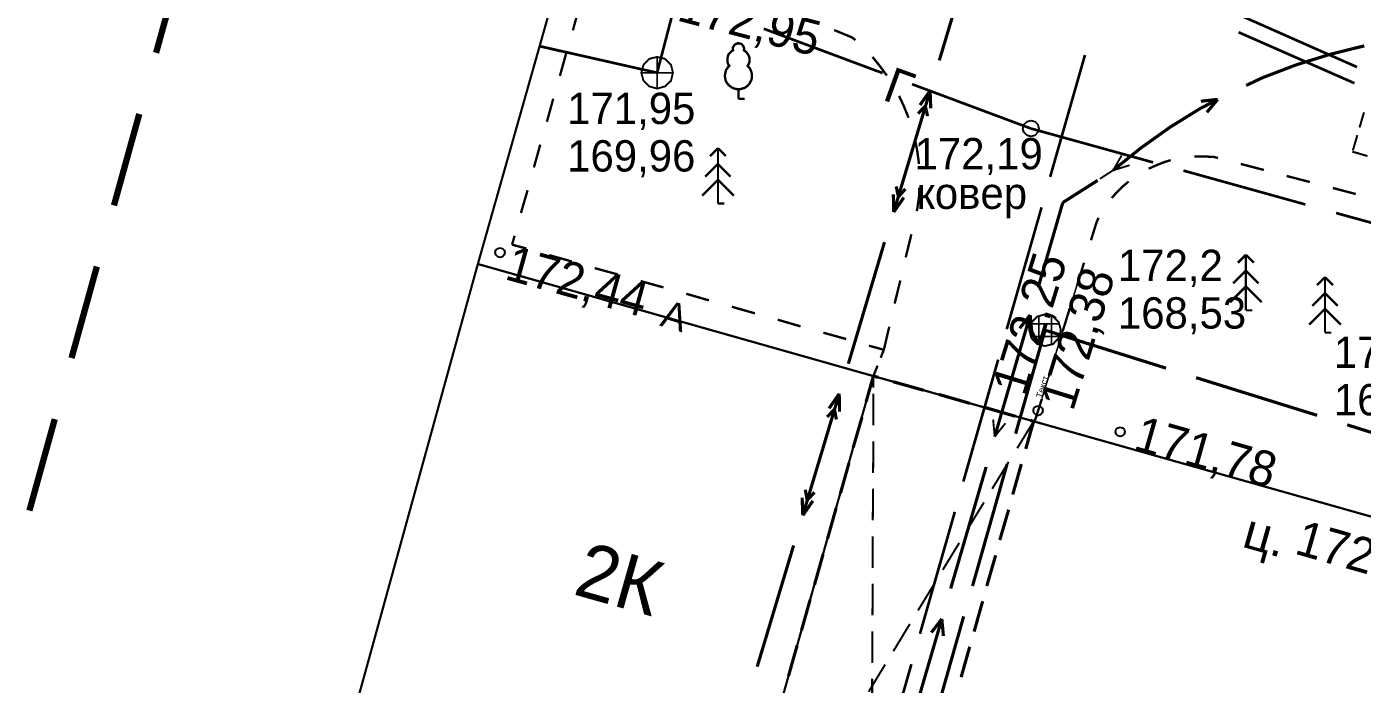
# Model space of a CAD drawing. Extents: x -2634 to -2115, y -2142 to -1393.
# Drawn here: x -2461.01 to -2418.83, y -1840.74 to -1819.97 of the extents above; entities that cross this region are included whole.
import ezdxf

# ---------------------------------------------------------------- set-up
doc = ezdxf.new("R2010")
doc.units = 0
doc.header["$MEASUREMENT"] = 0
for name, color, linetype in [('500_Дополн-Бордюры__п', 7, 'Continuous'), ('500_Линии_-Электрокаб', 7, 'Continuous'), ('500_Растит-Лес_и_лесо', 7, 'Continuous'), ('500_Рельеф-Высотные_о', 7, 'Continuous'), ('500_Строен-Дополнения', 7, 'Continuous'), ('500_Строен-Здания', 7, 'Continuous'), ('500_Строен-Отмостка_з', 7, 'Continuous'), ('500_Трубоп-Водопровод', 7, 'Continuous'), ('500_Трубоп-Газопровод', 7, 'Continuous'), ('500_Трубоп-Канализаци', 7, 'Continuous'), ('500_Трубоп-Смотровые_', 7, 'Continuous'), ('500_Трубоп-Сооружения', 7, 'Continuous'), ('500_Трубоп-Теплосети', 7, 'Continuous'), ('Красные_ли-Линии_регу', 7, 'Continuous')]:
    doc.layers.add(name, color=color, linetype=linetype)
doc.styles.add('TARIAL', font='Arial')

msp = doc.modelspace()

# ---------------------------------------------------------------- linework, layer by layer
at = {"layer": '500_Дополн-Бордюры__п', "color": 1, "const_width": 0.075}
for points in [[(-2443.56, -1819.37), (-2443.76, -1820.09)], [(-2434.93, -1820.32), (-2435.51, -1820.08)], [(-2434.84, -1820.4), (-2434.93, -1820.32)], [(-2434.84, -1820.4), (-2434.84, -1820.4)], [(-2443.97, -1820.81), (-2444.17, -1821.53)], [(-2434.08, -1821.2), (-2434.3, -1820.93)], [(-2433.86, -1821.5), (-2434.08, -1821.2)], [(-2433.84, -1821.52), (-2433.86, -1821.5)], [(-2444.38, -1822.25), (-2444.58, -1822.98)], [(-2433.32, -1822.46), (-2433.46, -1822.16)], [(-2433.18, -1822.8), (-2433.32, -1822.46)], [(-2433.16, -1822.85), (-2433.18, -1822.8)], [(-2444.79, -1823.7), (-2444.99, -1824.42)], [(-2432.89, -1823.87), (-2432.95, -1823.57)], [(-2432.84, -1824.23), (-2432.89, -1823.87)], [(-2432.84, -1824.31), (-2432.84, -1824.23)], [(-2425.47, -1824.41), (-2425.26, -1824.32)], [(-2425.26, -1824.32), (-2425.05, -1824.24)], [(-2425.05, -1824.24), (-2424.88, -1824.19)], [(-2424.14, -1824.07), (-2423.93, -1824.07)], [(-2423.93, -1824.07), (-2423.7, -1824.08)], [(-2423.7, -1824.08), (-2423.51, -1824.09)], [(-2423.51, -1824.09), (-2423.39, -1824.12)], [(-2422.67, -1824.31), (-2421.94, -1824.5)], [(-2425.58, -1824.46), (-2425.47, -1824.41)], [(-2421.22, -1824.69), (-2420.49, -1824.88)], [(-2445.19, -1825.14), (-2445.4, -1825.86)], [(-2432.83, -1825.34), (-2432.82, -1825.06)], [(-2426.73, -1825.37), (-2426.58, -1825.2)], [(-2426.58, -1825.2), (-2426.42, -1825.04)], [(-2426.42, -1825.04), (-2426.24, -1824.89)], [(-2426.24, -1824.89), (-2426.21, -1824.86)], [(-2419.76, -1825.07), (-2419.04, -1825.26)], [(-2432.88, -1825.7), (-2432.83, -1825.34)], [(-2426.74, -1825.39), (-2426.73, -1825.37)], [(-2432.9, -1825.8), (-2432.88, -1825.7)], [(-2427.22, -1826.14), (-2427.16, -1826.01)], [(-2427.4, -1826.72), (-2427.22, -1826.14)], [(-2445.6, -1826.58), (-2445.68, -1826.86)], [(-2445.68, -1826.86), (-2445.23, -1826.98)], [(-2433.25, -1827.26), (-2433.07, -1826.53)], [(-2444.51, -1827.19), (-2443.79, -1827.39)], [(-2443.07, -1827.6), (-2442.34, -1827.8)], [(-2427.84, -1828.15), (-2427.62, -1827.43)], [(-2441.62, -1828.01), (-2440.9, -1828.21)], [(-2433.6, -1828.72), (-2433.42, -1827.99)], [(-2440.18, -1828.41), (-2439.46, -1828.62)], [(-2438.74, -1828.82), (-2438.01, -1829.03)], [(-2428.29, -1829.58), (-2428.07, -1828.87)], [(-2437.29, -1829.23), (-2436.57, -1829.44)], [(-2435.85, -1829.64), (-2435.13, -1829.84)], [(-2433.94, -1830.18), (-2433.77, -1829.45)], [(-2434.41, -1830.05), (-2433.94, -1830.18)], [(-2433.94, -1830.18), (-2434.04, -1830.43)], [(-2434.27, -1831.01), (-2434.14, -1830.68)], [(-2428.73, -1831.02), (-2428.51, -1830.3)], [(-2429.18, -1832.45), (-2428.95, -1831.73)]]:
    msp.add_lwpolyline(points, dxfattribs=at)
at = {"layer": '500_Линии_-Электрокаб', "color": 12, "const_width": 0.1}
for points in [[(-2431.04, -1817.21), (-2432.19, -1821.04)], [(-2432.48, -1822), (-2433.63, -1825.83)], [(-2432.48, -1822), (-2432.8, -1822.45)], [(-2432.48, -1822), (-2432.46, -1822.55)], [(-2432.63, -1822.48), (-2432.86, -1822.72)], [(-2432.63, -1822.48), (-2432.56, -1822.8)], [(-2433.55, -1825.02), (-2433.48, -1825.35)], [(-2433.26, -1825.1), (-2433.48, -1825.35)], [(-2433.64, -1825.27), (-2433.63, -1825.83)], [(-2433.31, -1825.37), (-2433.63, -1825.83)], [(-2433.92, -1826.78), (-2435.06, -1830.62)], [(-2435.35, -1831.57), (-2436.5, -1835.41)], [(-2435.35, -1831.57), (-2435.67, -1832.03)], [(-2435.35, -1831.57), (-2435.34, -1832.13)], [(-2435.5, -1832.06), (-2435.73, -1832.3)], [(-2435.5, -1832.06), (-2435.44, -1832.38)], [(-2436.52, -1834.85), (-2436.5, -1835.41)], [(-2436.42, -1834.6), (-2436.36, -1834.93)], [(-2436.13, -1834.68), (-2436.36, -1834.93)], [(-2436.18, -1834.95), (-2436.5, -1835.41)], [(-2436.79, -1836.36), (-2437.94, -1840.19)]]:
    msp.add_lwpolyline(points, dxfattribs=at)
at = {"layer": '500_Линии_-Электрокаб', "color": 1}
for points, const_width in [([(-2419.86, -1820.85), (-2418.77, -1820.58)], 0.1), ([(-2420.92, -1821.18), (-2419.86, -1820.85)], 0.1), ([(-2421.97, -1821.58), (-2420.92, -1821.18)], 0.1), ([(-2422.5, -1821.83), (-2421.97, -1821.58)], 0.1), ([(-2423.97, -1822.57), (-2423.4, -1822.27)], 0.1), ([(-2423.93, -1822.33), (-2423.4, -1822.27)], 0.1), ([(-2423.74, -1822.68), (-2423.4, -1822.27)], 0.1), ([(-2424.92, -1823.16), (-2423.97, -1822.57)], 0.1), ([(-2425.83, -1823.81), (-2424.92, -1823.16)], 0.1), ([(-2426.7, -1824.51), (-2425.83, -1823.81)], 0.1), ([(-2426.7, -1824.51), (-2426.43, -1824.04)], 0.06), ([(-2426.7, -1824.51), (-2426.18, -1824.35)], 0.06), ([(-2426.7, -1824.51), (-2427.12, -1824.78)], 0.06), ([(-2428.29, -1825.53), (-2427.19, -1824.83)], 0.1), ([(-2429.04, -1828.12), (-2428.29, -1825.53)], 0.1), ([(-2430.44, -1832.92), (-2429.32, -1829.08)], 0.1), ([(-2429.65, -1829.5), (-2429.32, -1829.08)], 0.1), ([(-2429.27, -1829.61), (-2429.32, -1829.08)], 0.1), ([(-2430.44, -1832.92), (-2430.49, -1832.38)], 0.06), ([(-2430.44, -1832.92), (-2430.1, -1832.5)], 0.06), ([(-2431.83, -1837.72), (-2430.71, -1833.88)], 0.1), ([(-2433.23, -1842.52), (-2432.11, -1838.68)], 0.1), ([(-2432.44, -1839.11), (-2432.11, -1838.68)], 0.1), ([(-2432.06, -1839.22), (-2432.11, -1838.68)], 0.1)]:
    msp.add_lwpolyline(points, dxfattribs=dict(at, const_width=const_width))
at = {"layer": '500_Растит-Лес_и_лесо', "color": 94, "const_width": 0.075}
msp.add_lwpolyline([(-2438.53, -1821.95), (-2438.62, -1821.94), (-2438.69, -1821.92), (-2438.75, -1821.89), (-2438.8, -1821.85), (-2438.84, -1821.82), (-2438.88, -1821.77), (-2438.92, -1821.71), (-2438.94, -1821.66), (-2438.95, -1821.59), (-2438.96, -1821.52), (-2438.95, -1821.46), (-2438.94, -1821.41), (-2438.92, -1821.34), (-2438.89, -1821.3), (-2438.86, -1821.25), (-2438.82, -1821.21), (-2438.85, -1821.17), (-2438.87, -1821.12), (-2438.88, -1821.05), (-2438.88, -1820.99), (-2438.87, -1820.94), (-2438.86, -1820.88), (-2438.83, -1820.83), (-2438.79, -1820.79), (-2438.74, -1820.74), (-2438.7, -1820.72), (-2438.71, -1820.68), (-2438.71, -1820.64), (-2438.69, -1820.6), (-2438.66, -1820.56), (-2438.63, -1820.53), (-2438.59, -1820.51), (-2438.56, -1820.5), (-2438.52, -1820.5), (-2438.48, -1820.51), (-2438.44, -1820.52), (-2438.41, -1820.55), (-2438.38, -1820.59), (-2438.36, -1820.63), (-2438.35, -1820.67), (-2438.36, -1820.7), (-2438.36, -1820.72), (-2438.32, -1820.75), (-2438.28, -1820.78), (-2438.26, -1820.81), (-2438.23, -1820.85), (-2438.21, -1820.89), (-2438.19, -1820.93), (-2438.18, -1820.98), (-2438.18, -1821.03), (-2438.18, -1821.08), (-2438.2, -1821.12), (-2438.21, -1821.16), (-2438.24, -1821.21), (-2438.21, -1821.25), (-2438.17, -1821.29), (-2438.15, -1821.34), (-2438.12, -1821.41), (-2438.11, -1821.47), (-2438.11, -1821.53), (-2438.11, -1821.58), (-2438.12, -1821.65), (-2438.15, -1821.71), (-2438.18, -1821.77), (-2438.22, -1821.82), (-2438.28, -1821.87), (-2438.34, -1821.91), (-2438.42, -1821.93), (-2438.48, -1821.95)], close=True, dxfattribs=at)
at = {"layer": '500_Растит-Лес_и_лесо', "color": 94}
for points, const_width in [([(-2438.53, -1822.25), (-2438.53, -1821.95)], 0.075), ([(-2438.33, -1822.25), (-2438.53, -1822.25)], 0.075), ([(-2439.43, -1824.06), (-2439.18, -1823.81)], 0.075), ([(-2438.93, -1824.06), (-2439.18, -1823.81)], 0.075), ([(-2439.18, -1825.56), (-2439.18, -1823.81)], 0.065), ([(-2439.58, -1824.71), (-2439.18, -1824.31)], 0.075), ([(-2438.78, -1824.71), (-2439.18, -1824.31)], 0.075), ([(-2439.68, -1825.31), (-2439.18, -1824.81)], 0.075), ([(-2438.68, -1825.31), (-2439.18, -1824.81)], 0.075), ([(-2439.18, -1825.56), (-2439.18, -1825.36)], 0.065), ([(-2438.98, -1825.56), (-2439.18, -1825.56)], 0.065), ([(-2422.76, -1827.43), (-2422.51, -1827.18)], 0.075), ([(-2422.26, -1827.43), (-2422.51, -1827.18)], 0.075), ([(-2422.51, -1828.93), (-2422.51, -1827.18)], 0.065), ([(-2422.91, -1828.08), (-2422.51, -1827.68)], 0.075), ([(-2422.11, -1828.08), (-2422.51, -1827.68)], 0.075), ([(-2423.01, -1828.68), (-2422.51, -1828.18)], 0.075), ([(-2422.01, -1828.68), (-2422.51, -1828.18)], 0.075), ([(-2420.26, -1828.14), (-2420.01, -1827.89)], 0.075), ([(-2419.76, -1828.14), (-2420.01, -1827.89)], 0.075), ([(-2420.01, -1829.64), (-2420.01, -1827.89)], 0.065), ([(-2420.41, -1828.79), (-2420.01, -1828.39)], 0.075), ([(-2419.61, -1828.79), (-2420.01, -1828.39)], 0.075), ([(-2422.51, -1828.93), (-2422.51, -1828.73)], 0.065), ([(-2422.31, -1828.93), (-2422.51, -1828.93)], 0.065), ([(-2420.51, -1829.39), (-2420.01, -1828.89)], 0.075), ([(-2419.51, -1829.39), (-2420.01, -1828.89)], 0.075), ([(-2420.01, -1829.64), (-2420.01, -1829.44)], 0.065), ([(-2419.81, -1829.64), (-2420.01, -1829.64)], 0.065)]:
    msp.add_lwpolyline(points, dxfattribs=dict(at, const_width=const_width))
at = {"layer": '500_Рельеф-Высотные_о', "color": 0}
for points in [[(-2446.06, -1826.96), (-2445.98, -1826.98), (-2445.93, -1827.03), (-2445.91, -1827.11), (-2445.93, -1827.18), (-2445.98, -1827.24), (-2446.06, -1827.26), (-2446.13, -1827.24), (-2446.19, -1827.18), (-2446.21, -1827.11), (-2446.19, -1827.03), (-2446.13, -1826.98)], [(-2429.07, -1831.95), (-2428.99, -1831.97), (-2428.94, -1832.02), (-2428.92, -1832.1), (-2428.94, -1832.17), (-2428.99, -1832.23), (-2429.07, -1832.25), (-2429.14, -1832.23), (-2429.2, -1832.17), (-2429.22, -1832.1), (-2429.2, -1832.02), (-2429.14, -1831.97)], [(-2426.48, -1832.62), (-2426.4, -1832.64), (-2426.35, -1832.69), (-2426.33, -1832.77), (-2426.35, -1832.84), (-2426.4, -1832.9), (-2426.48, -1832.92), (-2426.55, -1832.9), (-2426.61, -1832.84), (-2426.63, -1832.77), (-2426.61, -1832.69), (-2426.55, -1832.64)]]:
    msp.add_lwpolyline(points, close=True, dxfattribs=at)
at = {"layer": '500_Рельеф-Высотные_о', "color": 0, "const_width": 0.05}
msp.add_lwpolyline([(-2428.95, -1831.72), (-2427.71, -1827.71)], dxfattribs=at)
at = {"layer": '500_Строен-Дополнения', "color": 0}
for points, const_width in [([(-2434.5, -1831.82), (-2434.27, -1831.01)], 0.1), ([(-2434.27, -1831.01), (-2434.12, -1831.05)], 0.1), ([(-2434.27, -1831.07), (-2434.27, -1831.01)], 0.065), ([(-2434.27, -1831.01), (-2434.27, -1831.38)], 0.065), ([(-2433.64, -1831.19), (-2432.68, -1831.46)], 0.1), ([(-2434.27, -1832.57), (-2434.27, -1831.57)], 0.065), ([(-2432.2, -1831.59), (-2431.23, -1831.87)], 0.1), ([(-2434.91, -1833.27), (-2434.63, -1832.31)], 0.1), ([(-2430.75, -1832), (-2429.79, -1832.28)], 0.1), ([(-2429.21, -1832.44), (-2429.73, -1833.29)], 0.065), ([(-2429.21, -1832.44), (-2429.46, -1833.31)], 0.1), ([(-2429.31, -1832.41), (-2429.21, -1832.44)], 0.1), ([(-2434.28, -1834.07), (-2434.27, -1833.07)], 0.065), ([(-2435.31, -1834.71), (-2435.04, -1833.75)], 0.1), ([(-2430, -1833.72), (-2430.52, -1834.57)], 0.065), ([(-2429.6, -1833.79), (-2429.87, -1834.75)], 0.1), ([(-2434.29, -1835.57), (-2434.28, -1834.57)], 0.065), ([(-2435.72, -1836.15), (-2435.45, -1835.19)], 0.1), ([(-2430.78, -1835), (-2431.3, -1835.85)], 0.065), ([(-2430, -1835.23), (-2430.28, -1836.19)], 0.1), ([(-2434.29, -1837.07), (-2434.29, -1836.07)], 0.065), ([(-2431.56, -1836.28), (-2432.08, -1837.13)], 0.065), ([(-2436.13, -1837.6), (-2435.86, -1836.64)], 0.1), ([(-2430.41, -1836.67), (-2430.69, -1837.64)], 0.1), ([(-2434.3, -1838.57), (-2434.29, -1837.57)], 0.065), ([(-2432.34, -1837.56), (-2432.86, -1838.41)], 0.065), ([(-2436.54, -1839.04), (-2436.27, -1838.08)], 0.1), ([(-2430.82, -1838.12), (-2431.09, -1839.08)], 0.1), ([(-2434.3, -1840.07), (-2434.3, -1839.07)], 0.065), ([(-2433.12, -1838.84), (-2433.64, -1839.7)], 0.065), ([(-2436.95, -1840.48), (-2436.68, -1839.52)], 0.1), ([(-2431.23, -1839.56), (-2431.5, -1840.52)], 0.1), ([(-2433.9, -1840.12), (-2434.42, -1840.98)], 0.065), ([(-2434.31, -1841.57), (-2434.31, -1840.57)], 0.065)]:
    msp.add_lwpolyline(points, dxfattribs=dict(at, const_width=const_width))
at = {"layer": '500_Строен-Здания', "color": 0, "const_width": 0.07}
msp.add_lwpolyline([(-2443.94, -1756.2), (-2468.31, -1844.6), (-2464.98, -1845.52), (-2458.14, -1847.4), (-2456.42, -1847.87), (-2452.69, -1848.9), (-2452.19, -1847.15), (-2451.77, -1845.64), (-2446.76, -1827.47), (-2444.81, -1820.59), (-2436.51, -1791.26)], dxfattribs=at)
for points in [[(-2446.76, -1827.47), (-2451.77, -1845.64), (-2439.4, -1849.14), (-2434.27, -1831.01)], [(-2414.32, -1836.66), (-2419.33, -1854.85), (-2422.72, -1853.88), (-2439.4, -1849.14), (-2434.27, -1831.01), (-2415.15, -1836.41)]]:
    msp.add_lwpolyline(points, close=True, dxfattribs=at)
at = {"layer": '500_Трубоп-Водопровод', "color": 94, "const_width": 0.085}
msp.add_lwpolyline([(-2422.66, -1819.63), (-2419, -1821.25)], dxfattribs=at)
at = {"layer": '500_Трубоп-Газопровод', "color": 5, "const_width": 0.085}
for points in [[(-2433.98, -1821.44), (-2437.73, -1820.04)], [(-2429.3, -1823.19), (-2433.05, -1821.79)], [(-2429.3, -1823.19), (-2425.44, -1824.26)], [(-2424.48, -1824.52), (-2420.63, -1825.59)], [(-2419.66, -1825.86), (-2415.81, -1826.92)]]:
    msp.add_lwpolyline(points, dxfattribs=at)
at = {"layer": '500_Трубоп-Канализаци', "color": 34, "const_width": 0.085}
for points in [[(-2440.14, -1817.75), (-2441.1, -1821.43)], [(-2441.1, -1821.43), (-2444.81, -1820.59)], [(-2444.81, -1820.59), (-2444.08, -1820.76)], [(-2441.1, -1821.43), (-2440.91, -1820.7)]]:
    msp.add_lwpolyline(points, dxfattribs=at)
at = {"layer": '500_Трубоп-Канализаци', "color": 32, "const_width": 0.1}
for points in [[(-2429.78, -1832.83), (-2428.85, -1829.56)], [(-2428.85, -1829.56), (-2428.95, -1829.9)], [(-2428.85, -1829.56), (-2425.03, -1830.76)], [(-2424.08, -1831.06), (-2420.26, -1832.25)], [(-2419.31, -1832.55), (-2416.63, -1833.39)], [(-2431.14, -1837.64), (-2430.05, -1833.79)], [(-2432.51, -1842.45), (-2431.42, -1838.6)]]:
    msp.add_lwpolyline(points, dxfattribs=at)
at = {"layer": '500_Трубоп-Смотровые_', "color": 0, "const_width": 0.06}
for points in [[(-2441.1, -1820.93), (-2440.85, -1820.99), (-2440.66, -1821.18), (-2440.6, -1821.43), (-2440.66, -1821.68), (-2440.85, -1821.86), (-2441.1, -1821.93), (-2441.35, -1821.86), (-2441.53, -1821.68), (-2441.6, -1821.43), (-2441.53, -1821.18), (-2441.35, -1820.99)], [(-2428.85, -1829.06), (-2428.6, -1829.13), (-2428.42, -1829.31), (-2428.35, -1829.56), (-2428.42, -1829.81), (-2428.6, -1830), (-2428.85, -1830.06), (-2429.1, -1830), (-2429.28, -1829.81), (-2429.35, -1829.56), (-2429.28, -1829.31), (-2429.1, -1829.13)]]:
    msp.add_lwpolyline(points, close=True, dxfattribs=at)
at = {"layer": '500_Трубоп-Смотровые_', "color": 0, "const_width": 0.055}
for points in [[(-2441.1, -1821.93), (-2441.1, -1820.93)], [(-2441.6, -1821.43), (-2440.6, -1821.43)], [(-2429.3, -1829.36), (-2428.4, -1829.36)], [(-2429.05, -1830.01), (-2429.05, -1829.11)], [(-2428.65, -1830.01), (-2428.65, -1829.11)], [(-2429.3, -1829.76), (-2428.4, -1829.76)]]:
    msp.add_lwpolyline(points, dxfattribs=at)
at = {"layer": '500_Трубоп-Смотровые_', "color": 0}
msp.add_lwpolyline([(-2429.3, -1822.94), (-2429.17, -1822.97), (-2429.08, -1823.06), (-2429.05, -1823.19), (-2429.08, -1823.31), (-2429.17, -1823.41), (-2429.3, -1823.44), (-2429.42, -1823.41), (-2429.52, -1823.31), (-2429.55, -1823.19), (-2429.52, -1823.06), (-2429.42, -1822.97)], close=True, dxfattribs=at)
msp.add_lwpolyline([(-2429.15, -1829.51), (-2429.15, -1829.51)], dxfattribs=at)
at = {"layer": '500_Трубоп-Сооружения', "color": 0, "const_width": 0.065}
for points in [[(-2418.78, -1822.68), (-2418.92, -1823.16)], [(-2418.99, -1823.4), (-2419.13, -1823.88)], [(-2419.15, -1823.92), (-2418.67, -1824.06)]]:
    msp.add_lwpolyline(points, dxfattribs=at)
at = {"layer": '500_Трубоп-Теплосети', "color": 174, "const_width": 0.085}
for points in [[(-2422.74, -1820.15), (-2419.08, -1821.76)], [(-2428.69, -1824.72), (-2427.59, -1820.87)], [(-2430.06, -1829.53), (-2428.96, -1825.68)], [(-2431.43, -1834.34), (-2430.33, -1830.49)], [(-2432.8, -1839.15), (-2431.7, -1835.3)], [(-2434.17, -1843.95), (-2433.07, -1840.11)]]:
    msp.add_lwpolyline(points, dxfattribs=at)
at = {"layer": 'Красные_ли-Линии_регу', "color": 0, "const_width": 0.2}
for points in [[(-2456.92, -1820.8), (-2456.12, -1817.91)], [(-2458.25, -1825.62), (-2457.45, -1822.73)], [(-2459.59, -1830.44), (-2458.79, -1827.55)], [(-2460.92, -1835.26), (-2460.12, -1832.37)]]:
    msp.add_lwpolyline(points, dxfattribs=at)

# ---------------------------------------------------------------- texts
at = {"layer": '500_Рельеф-Высотные_о', "color": 214}
for s, rotation, p in [('172,95', 345.4, (-2440.51, -1819.77)), ('172,44', 344.51, (-2445.95, -1827.94)), ('172,25', 72.79, (-2429.48, -1831.68)), ('172,38', 72.79, (-2427.97, -1832.15)), ('172,64', 344.19, (-2421.01, -1836.61))]:
    msp.add_text(s, height=1.11, rotation=rotation, dxfattribs=at).set_placement(p)
at = {"layer": '500_Рельеф-Высотные_о', "color": 0, "style": 'TARIAL'}
msp.add_text('Текст', height=0.2, rotation=72.79, dxfattribs=at).set_placement((-2428.95, -1831.72))
at = {"layer": '500_Рельеф-Высотные_о', "color": 0}
msp.add_text('171,78', height=1.11, rotation=344.19, dxfattribs=at).set_placement((-2426.1, -1833.32))
at = {"layer": '500_Рельеф-Высотные_о', "color": 214, "style": 'TARIAL'}
msp.add_text('ц.', height=1.11, rotation=344.19, dxfattribs=at).set_placement((-2422.67, -1836.39))
at = {"layer": '500_Строен-Здания', "color": 5}
msp.add_text('2К', height=1.73, rotation=344.19, dxfattribs=at).set_placement((-2443.79, -1837.89))
at = {"layer": '500_Строен-Отмостка_з', "color": 0}
msp.add_text('А', height=0.86, rotation=343.3, dxfattribs=at).set_placement((-2441.04, -1829.41))
at = {"layer": '500_Трубоп-Газопровод', "color": 5}
msp.add_text('Г', height=1.11, rotation=340.14, dxfattribs=at).set_placement((-2434.02, -1822.27))
at = {"layer": '500_Трубоп-Смотровые_', "color": 5}
for s, p in [('171,95', (-2443.94, -1823.05)), ('172,19', (-2432.97, -1824.48)), ('169,96', (-2443.94, -1824.55)), ('ковер', (-2432.91, -1825.73)), ('172,2', (-2426.55, -1828.01)), ('168,53', (-2426.55, -1829.51)), ('171,92', (-2419.73, -1830.75)), ('168,23', (-2419.73, -1832.25))]:
    msp.add_text(s, height=0.99, dxfattribs=at).set_placement(p)

doc.saveas('drawing.dxf')
